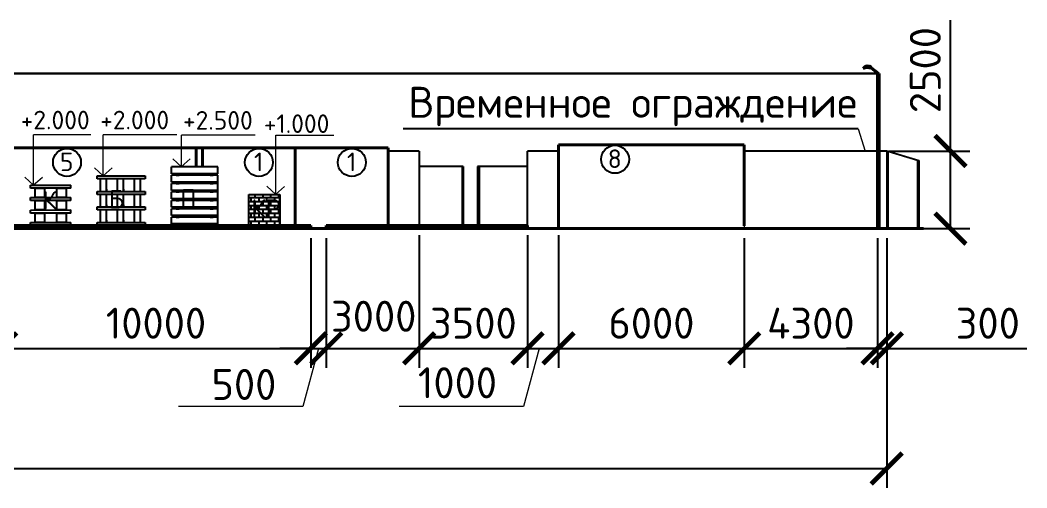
# Model space of a CAD drawing. Header units: millimetres. Extents: x -782 to 10910, y 3841 to 13237.
# Drawn here: x 1758.9 to 1823.9, y 8098.5 to 8128.7 of the extents above; entities that cross this region are included whole.
import ezdxf

# ---------------------------------------------------------------- set-up
doc = ezdxf.new("R2010")
doc.units = ezdxf.units.MM
doc.layers.add('1', color=7, linetype='Continuous')
doc.layers.add('Оbводка', color=1, linetype='Continuous', lineweight=90)
doc.styles.add('2.5', font='isocpeur.ttf', dxfattribs={"height": 2})
doc.styles.add('Isocpeur', font='isocpeur.ttf')
doc.dimstyles.new('М500 стройгенп', dxfattribs={"dimtxt": 2, "dimasz": 2, "dimexe": 1.25, "dimexo": 0.625, "dimtad": 1, "dimlfac": 500, "dimtxsty": '2.5', "dimblk": 'ARCHTICK', "dimcen": 2.5, "dimadec": 0, "dimazin": 0, "dimtfac": 1, "dimtmove": 0, "dimatfit": 3, "dimfxl": 1, "dimarcsym": 0})

# ---------------------------------------------------------------- blocks, each defined once
blk = doc.blocks.new('_ArchTick')
at = {"color": 0, "linetype": 'ByBlock', "const_width": 0.15}
blk.add_lwpolyline([(-0.5, -0.5), (0.5, 0.5)], dxfattribs=at)
blk = doc.blocks.new('*D791')
at = {"color": 0, "lineweight": -2, "transparency": 16777216}
for p, q in [((1757.689, 8114.599), (1757.689, 8106.241)), ((1777.689, 8114.599), (1777.689, 8106.241)), ((1757.689, 8107.491), (1777.689, 8107.491))]:
    blk.add_line(p, q, dxfattribs=at)
at = {"layer": 'Defpoints', "color": 0, "lineweight": -3, "transparency": 16777216}
for p in [(1757.689, 8115.224), (1777.689, 8115.224), (1777.689, 8107.491)]:
    blk.add_point(p, dxfattribs=at)
at = {"color": 0, "lineweight": -2, "transparency": 16777216, "xscale": 2, "yscale": 2, "zscale": 2, "rotation": 180}
blk.add_blockref('_ArchTick', (1757.689, 8107.491), dxfattribs=at)
at = {"color": 0, "lineweight": -2, "transparency": 16777216, "xscale": 2, "yscale": 2, "zscale": 2}
blk.add_blockref('_ArchTick', (1777.689, 8107.491), dxfattribs=at)
at = {"color": 0, "lineweight": 20, "transparency": 16777216, "insert": (1767.689, 8109.116), "char_height": 2, "attachment_point": 5, "style": '2.5'}
blk.add_mtext('10000', dxfattribs=at)
blk = doc.blocks.new('*D792')
at = {"color": 0, "lineweight": -2, "transparency": 16777216}
for p, q in [((1777.689, 8114.599), (1777.689, 8106.241)), ((1778.689, 8114.599), (1778.689, 8106.241)), ((1777.689, 8107.491), (1775.689, 8107.491)), ((1777.689, 8107.491), (1778.689, 8107.491)), ((1778.689, 8107.491), (1780.689, 8107.491))]:
    blk.add_line(p, q, dxfattribs=at)
at = {"layer": 'Defpoints', "color": 0, "lineweight": -3, "transparency": 16777216}
for p in [(1777.689, 8115.224), (1778.689, 8115.224), (1778.689, 8107.491)]:
    blk.add_point(p, dxfattribs=at)
at = {"color": 0, "lineweight": -2, "transparency": 16777216, "xscale": 2, "yscale": 2, "zscale": 2}
blk.add_blockref('_ArchTick', (1777.689, 8107.491), dxfattribs=at)
at = {"color": 0, "lineweight": -2, "transparency": 16777216, "xscale": 2, "yscale": 2, "zscale": 2, "rotation": 180}
blk.add_blockref('_ArchTick', (1778.689, 8107.491), dxfattribs=at)
at = {"color": 0, "lineweight": 20, "transparency": 16777216, "insert": (1773.367, 8105.162), "char_height": 2, "attachment_point": 5, "style": '2.5'}
blk.add_mtext('500', dxfattribs=at)
blk = doc.blocks.new('*D793')
at = {"color": 0, "lineweight": -2, "transparency": 16777216}
for p, q in [((1778.689, 8114.599), (1778.689, 8106.241)), ((1784.689, 8114.799), (1784.689, 8106.241)), ((1778.689, 8107.491), (1784.689, 8107.491))]:
    blk.add_line(p, q, dxfattribs=at)
at = {"layer": 'Defpoints', "color": 0, "lineweight": -3, "transparency": 16777216}
for p in [(1778.689, 8115.224), (1784.689, 8115.424), (1784.689, 8107.491)]:
    blk.add_point(p, dxfattribs=at)
at = {"color": 0, "lineweight": -2, "transparency": 16777216, "xscale": 2, "yscale": 2, "zscale": 2, "rotation": 180}
blk.add_blockref('_ArchTick', (1778.689, 8107.491), dxfattribs=at)
at = {"color": 0, "lineweight": -2, "transparency": 16777216, "xscale": 2, "yscale": 2, "zscale": 2}
blk.add_blockref('_ArchTick', (1784.689, 8107.491), dxfattribs=at)
at = {"color": 0, "lineweight": 20, "transparency": 16777216, "insert": (1781.752, 8109.565), "char_height": 2, "attachment_point": 5, "style": '2.5'}
blk.add_mtext('3000', dxfattribs=at)
blk = doc.blocks.new('*D794')
at = {"color": 0, "lineweight": -2, "transparency": 16777216}
for p, q in [((1784.689, 8114.799), (1784.689, 8106.241)), ((1791.689, 8114.799), (1791.689, 8106.241)), ((1784.689, 8107.491), (1791.689, 8107.491))]:
    blk.add_line(p, q, dxfattribs=at)
at = {"layer": 'Defpoints', "color": 0, "lineweight": -3, "transparency": 16777216}
for p in [(1784.689, 8115.424), (1791.689, 8115.424), (1791.689, 8107.491)]:
    blk.add_point(p, dxfattribs=at)
at = {"color": 0, "lineweight": -2, "transparency": 16777216, "xscale": 2, "yscale": 2, "zscale": 2, "rotation": 180}
blk.add_blockref('_ArchTick', (1784.689, 8107.491), dxfattribs=at)
at = {"color": 0, "lineweight": -2, "transparency": 16777216, "xscale": 2, "yscale": 2, "zscale": 2}
blk.add_blockref('_ArchTick', (1791.689, 8107.491), dxfattribs=at)
at = {"color": 0, "lineweight": 20, "transparency": 16777216, "insert": (1788.189, 8109.116), "char_height": 2, "attachment_point": 5, "style": '2.5'}
blk.add_mtext('3500', dxfattribs=at)
blk = doc.blocks.new('*D795')
at = {"color": 0, "lineweight": -2, "transparency": 16777216}
for p, q in [((1791.689, 8114.799), (1791.689, 8106.241)), ((1793.689, 8114.799), (1793.689, 8106.241)), ((1791.689, 8107.491), (1793.689, 8107.491))]:
    blk.add_line(p, q, dxfattribs=at)
at = {"layer": 'Defpoints', "color": 0, "lineweight": -3, "transparency": 16777216}
for p in [(1791.689, 8115.424), (1793.689, 8115.424), (1793.689, 8107.491)]:
    blk.add_point(p, dxfattribs=at)
at = {"color": 0, "lineweight": -2, "transparency": 16777216, "xscale": 2, "yscale": 2, "zscale": 2, "rotation": 180}
blk.add_blockref('_ArchTick', (1791.689, 8107.491), dxfattribs=at)
at = {"color": 0, "lineweight": -2, "transparency": 16777216, "xscale": 2, "yscale": 2, "zscale": 2}
blk.add_blockref('_ArchTick', (1793.689, 8107.491), dxfattribs=at)
at = {"color": 0, "lineweight": 20, "transparency": 16777216, "insert": (1787.163, 8105.27), "char_height": 2, "attachment_point": 5, "style": '2.5'}
blk.add_mtext('1000', dxfattribs=at)
blk = doc.blocks.new('*D796')
at = {"color": 0, "lineweight": -2, "transparency": 16777216}
for p, q in [((1793.689, 8114.599), (1793.689, 8106.241)), ((1805.689, 8114.599), (1805.689, 8106.241)), ((1793.689, 8107.491), (1805.689, 8107.491))]:
    blk.add_line(p, q, dxfattribs=at)
at = {"layer": 'Defpoints', "color": 0, "lineweight": -3, "transparency": 16777216}
for p in [(1793.689, 8115.224), (1805.689, 8115.224), (1805.689, 8107.491)]:
    blk.add_point(p, dxfattribs=at)
at = {"color": 0, "lineweight": -2, "transparency": 16777216, "xscale": 2, "yscale": 2, "zscale": 2, "rotation": 180}
blk.add_blockref('_ArchTick', (1793.689, 8107.491), dxfattribs=at)
at = {"color": 0, "lineweight": -2, "transparency": 16777216, "xscale": 2, "yscale": 2, "zscale": 2}
blk.add_blockref('_ArchTick', (1805.689, 8107.491), dxfattribs=at)
at = {"color": 0, "lineweight": 20, "transparency": 16777216, "insert": (1799.689, 8109.116), "char_height": 2, "attachment_point": 5, "style": '2.5'}
blk.add_mtext('6000', dxfattribs=at)
blk = doc.blocks.new('*D797')
at = {"color": 0, "lineweight": -2, "transparency": 16777216}
for p, q in [((1805.689, 8114.599), (1805.689, 8106.241)), ((1814.289, 8114.599), (1814.289, 8106.241)), ((1805.689, 8107.491), (1814.289, 8107.491))]:
    blk.add_line(p, q, dxfattribs=at)
at = {"layer": 'Defpoints', "color": 0, "lineweight": -3, "transparency": 16777216}
for p in [(1805.689, 8115.224), (1814.289, 8115.224), (1814.289, 8107.491)]:
    blk.add_point(p, dxfattribs=at)
at = {"color": 0, "lineweight": -2, "transparency": 16777216, "xscale": 2, "yscale": 2, "zscale": 2, "rotation": 180}
blk.add_blockref('_ArchTick', (1805.689, 8107.491), dxfattribs=at)
at = {"color": 0, "lineweight": -2, "transparency": 16777216, "xscale": 2, "yscale": 2, "zscale": 2}
blk.add_blockref('_ArchTick', (1814.289, 8107.491), dxfattribs=at)
at = {"color": 0, "lineweight": 20, "transparency": 16777216, "insert": (1809.989, 8109.116), "char_height": 2, "attachment_point": 5, "style": '2.5'}
blk.add_mtext('4300', dxfattribs=at)
blk = doc.blocks.new('*D772')
at = {"color": 0, "lineweight": -2, "transparency": 16777216}
for p, q in [((1814.289, 8114.599), (1814.289, 8106.241)), ((1814.889, 8114.599), (1814.889, 8106.241)), ((1814.289, 8107.491), (1812.289, 8107.491)), ((1814.289, 8107.491), (1814.889, 8107.491)), ((1814.889, 8107.491), (1823.939, 8107.491))]:
    blk.add_line(p, q, dxfattribs=at)
at = {"layer": 'Defpoints', "color": 0, "lineweight": -3, "transparency": 16777216}
for p in [(1814.289, 8115.224), (1814.889, 8115.224), (1814.889, 8107.491)]:
    blk.add_point(p, dxfattribs=at)
at = {"color": 0, "lineweight": -2, "transparency": 16777216, "xscale": 2, "yscale": 2, "zscale": 2}
blk.add_blockref('_ArchTick', (1814.289, 8107.491), dxfattribs=at)
at = {"color": 0, "lineweight": -2, "transparency": 16777216, "xscale": 2, "yscale": 2, "zscale": 2, "rotation": 180}
blk.add_blockref('_ArchTick', (1814.889, 8107.491), dxfattribs=at)
at = {"color": 0, "lineweight": 20, "transparency": 16777216, "insert": (1821.414, 8109.116), "char_height": 2, "attachment_point": 5, "style": '2.5'}
blk.add_mtext('300', dxfattribs=at)
blk = doc.blocks.new('*D773')
at = {"color": 0, "lineweight": -2, "transparency": 16777216}
for p, q in [((1546.369, 8114.599), (1546.369, 8098.489)), ((1814.889, 8114.599), (1814.889, 8098.489)), ((1546.369, 8099.739), (1814.889, 8099.739))]:
    blk.add_line(p, q, dxfattribs=at)
at = {"layer": 'Defpoints', "color": 0, "lineweight": -3, "transparency": 16777216}
for p in [(1546.369, 8115.224), (1814.889, 8115.224), (1814.889, 8099.739)]:
    blk.add_point(p, dxfattribs=at)
at = {"color": 0, "lineweight": -2, "transparency": 16777216, "xscale": 2, "yscale": 2, "zscale": 2, "rotation": 180}
blk.add_blockref('_ArchTick', (1546.369, 8099.739), dxfattribs=at)
at = {"color": 0, "lineweight": -2, "transparency": 16777216, "xscale": 2, "yscale": 2, "zscale": 2}
blk.add_blockref('_ArchTick', (1814.889, 8099.739), dxfattribs=at)
at = {"color": 0, "lineweight": 20, "transparency": 16777216, "insert": (1679.629, 8101.364), "char_height": 2, "attachment_point": 5, "style": '2.5'}
blk.add_mtext('136000', dxfattribs=at)
blk = doc.blocks.new('*D799')
at = {"color": 0, "lineweight": -2, "transparency": 16777216}
for p, q in [((1819.005, 8120.224), (1819.005, 8128.674)), ((1815.014, 8120.224), (1820.255, 8120.224)), ((1819.005, 8115.224), (1819.005, 8120.224)), ((1815.014, 8115.224), (1820.255, 8115.224))]:
    blk.add_line(p, q, dxfattribs=at)
at = {"layer": 'Defpoints', "color": 0, "lineweight": -3, "transparency": 16777216}
for p in [(1814.389, 8120.224), (1814.389, 8115.224), (1819.005, 8115.224)]:
    blk.add_point(p, dxfattribs=at)
at = {"color": 0, "lineweight": -2, "transparency": 16777216, "xscale": 2, "yscale": 2, "zscale": 2}
for p, rotation in [((1819.005, 8120.224), 90), ((1819.005, 8115.224), 270)]:
    blk.add_blockref('_ArchTick', p, dxfattribs=dict(at, rotation=rotation))
at = {"color": 0, "lineweight": 20, "transparency": 16777216, "insert": (1817.38, 8125.449), "char_height": 2, "attachment_point": 5, "rotation": 90, "style": '2.5'}
blk.add_mtext('2500', dxfattribs=at)

msp = doc.modelspace()

# ---------------------------------------------------------------- hatches: boundary and pattern name
at = {"lineweight": 25, "ltscale": 0.5}
h = msp.add_hatch(dxfattribs=at)
h.set_pattern_fill('BRICK', color=256, scale=0.04)
h.set_pattern_definition([(0, (-665.31846, 5259.22093), (0, 0.254), []), (90, (-665.31846, 5259.22093), (-0.508, 3e-17), [0.254, -0.254]), (90, (-665.06446, 5259.22093), (-0.508, 3e-17), [-0.254, 0.254])])
h.paths.add_polyline_path([(1775.689062, 8117.423645), (1773.689062, 8117.423645), (1773.689062, 8115.423645), (1775.689062, 8115.423645)])

# ---------------------------------------------------------------- linework, layer by layer
at = {"color": 0, "linetype": 'Continuous', "lineweight": 40}
for p, q in [((1813.913878, 8125.606658), (1813.884563, 8125.571359)), ((1814.303259, 8125.223645), (1813.888261, 8125.568288)), ((1814.37755, 8125.223645), (1813.913878, 8125.606658)), ((1814.397201, 8125.223645), (1814.272201, 8125.223645))]:
    msp.add_line(p, q, dxfattribs=at)
at = {"lineweight": 25}
for p, q in [((1717.689062, 8125.223645), (1814.303259, 8125.223645)), ((1814.272201, 8125.223645), (1757.272201, 8125.223645)), ((1813.038748, 8121.665374), (1783.659322, 8121.665374)), ((1784.689062, 8120.223645), (1782.689062, 8120.223645)), ((1784.689062, 8120.223645), (1784.689062, 8115.423645)), ((1793.689062, 8120.223645), (1791.689062, 8120.223645)), ((1792.697814, 8120.223645), (1791.689062, 8120.223645)), ((1791.689062, 8115.423645), (1791.689062, 8120.223645)), ((1814.889062, 8120.223645), (1805.689062, 8120.223645)), ((1814.889062, 8120.223645), (1814.889062, 8115.223645)), ((1814.989062, 8115.223645), (1814.989062, 8120.223645)), ((1816.889062, 8115.223645), (1816.889062, 8119.653645)), ((1816.989062, 8115.223645), (1816.989062, 8119.623645)), ((1771.689062, 8119.203645), (1768.689062, 8119.203645)), ((1768.689062, 8118.763645), (1768.689062, 8119.203645)), ((1771.689062, 8118.763645), (1771.689062, 8119.203645)), ((1787.530207, 8119.223645), (1784.689062, 8119.223645)), ((1787.456564, 8119.223645), (1787.456564, 8115.423645)), ((1787.530207, 8119.223645), (1787.530207, 8115.423645)), ((1791.689062, 8119.223645), (1788.458284, 8119.223645)), ((1788.458284, 8119.223645), (1788.458284, 8115.423645)), ((1788.572097, 8119.223645), (1788.572097, 8115.423645)), ((1791.689062, 8115.223645), (1791.689062, 8119.223645)), ((1763.889062, 8118.623645), (1766.989062, 8118.623645)), ((1763.889062, 8118.423645), (1763.889062, 8118.623645)), ((1764.089062, 8118.423645), (1763.889062, 8118.423645)), ((1764.489062, 8118.423645), (1764.089062, 8118.423645)), ((1764.089062, 8118.423645), (1764.089062, 8117.623645)), ((1766.989062, 8118.423645), (1764.089062, 8118.423645)), ((1764.489062, 8117.623645), (1764.489062, 8118.423645)), ((1765.189062, 8118.623645), (1765.589062, 8118.623645)), ((1765.589062, 8118.423645), (1765.189062, 8118.423645)), ((1765.189062, 8118.423645), (1765.189062, 8117.623645)), ((1765.589062, 8117.623645), (1765.589062, 8118.423645)), ((1766.689062, 8118.423645), (1766.289062, 8118.423645)), ((1766.289062, 8118.423645), (1766.289062, 8117.623645)), ((1766.689062, 8117.623645), (1766.689062, 8118.423645)), ((1766.989062, 8118.623645), (1766.989062, 8118.423645)), ((1771.689062, 8118.763645), (1768.689062, 8118.763645)), ((1771.689062, 8118.663645), (1768.689062, 8118.663645)), ((1768.689062, 8118.223645), (1768.689062, 8118.663645)), ((1771.689062, 8118.223645), (1768.689062, 8118.223645)), ((1769.189062, 8118.763645), (1768.989062, 8118.763645)), ((1768.989062, 8118.763645), (1768.989062, 8118.663645)), ((1768.989062, 8118.663645), (1769.189062, 8118.663645)), ((1769.189062, 8118.223645), (1768.989062, 8118.223645)), ((1768.989062, 8118.223645), (1768.989062, 8118.123645)), ((1769.189062, 8118.663645), (1769.189062, 8118.763645)), ((1769.189062, 8118.123645), (1769.189062, 8118.223645)), ((1771.389062, 8118.763645), (1771.189062, 8118.763645)), ((1771.189062, 8118.763645), (1771.189062, 8118.663645)), ((1771.189062, 8118.663645), (1771.389062, 8118.663645)), ((1771.389062, 8118.223645), (1771.189062, 8118.223645)), ((1771.189062, 8118.223645), (1771.189062, 8118.123645)), ((1771.389062, 8118.663645), (1771.389062, 8118.763645)), ((1771.389062, 8118.123645), (1771.389062, 8118.223645)), ((1771.689062, 8118.223645), (1771.689062, 8118.663645)), ((1771.689062, 8115.523645), (1771.689062, 8118.533284)), ((1759.588713, 8118.020611), (1762.189062, 8118.023329)), ((1759.588713, 8117.823956), (1759.588713, 8118.020611)), ((1759.589584, 8117.823643), (1759.588906, 8117.823643)), ((1762.189062, 8117.823643), (1759.589584, 8117.823643)), ((1759.889584, 8117.223643), (1759.889584, 8117.823643)), ((1759.889584, 8117.823643), (1760.489584, 8117.823643)), ((1760.489584, 8117.823643), (1760.489584, 8117.223643)), ((1761.289584, 8117.223643), (1761.289584, 8117.823643)), ((1761.289584, 8117.823643), (1761.889584, 8117.823643)), ((1761.889584, 8117.823643), (1761.889584, 8117.223643)), ((1762.189062, 8117.823643), (1762.189062, 8118.023329)), ((1763.889062, 8117.623645), (1766.989062, 8117.623645)), ((1763.889062, 8117.423645), (1763.889062, 8117.623645)), ((1763.889062, 8117.623645), (1766.989062, 8117.623645)), ((1764.089062, 8117.623645), (1764.489062, 8117.623645)), ((1764.089062, 8117.623645), (1764.489062, 8117.623645)), ((1764.489062, 8117.757436), (1764.489062, 8117.623645)), ((1765.189062, 8117.623645), (1765.589062, 8117.623645)), ((1765.189062, 8117.623645), (1765.589062, 8117.623645)), ((1765.589062, 8117.757436), (1765.589062, 8117.623645)), ((1766.289062, 8117.623645), (1766.689062, 8117.623645)), ((1766.989062, 8117.623645), (1766.989062, 8117.423645)), ((1771.689062, 8118.123645), (1768.689062, 8118.123645)), ((1768.689062, 8117.683645), (1768.689062, 8118.123645)), ((1771.689062, 8117.683645), (1768.689062, 8117.683645)), ((1771.689062, 8117.583645), (1768.689062, 8117.583645)), ((1768.689062, 8117.143645), (1768.689062, 8117.583645)), ((1768.989062, 8118.123645), (1769.189062, 8118.123645)), ((1769.189062, 8117.683645), (1768.989062, 8117.683645)), ((1768.989062, 8117.683645), (1768.989062, 8117.583645)), ((1768.989062, 8117.583645), (1769.189062, 8117.583645)), ((1769.189062, 8117.583645), (1769.189062, 8117.683645)), ((1771.189062, 8118.123645), (1771.389062, 8118.123645)), ((1771.389062, 8117.683645), (1771.189062, 8117.683645)), ((1771.189062, 8117.683645), (1771.189062, 8117.583645)), ((1771.189062, 8117.583645), (1771.389062, 8117.583645)), ((1771.389062, 8117.583645), (1771.389062, 8117.683645)), ((1771.689062, 8117.683645), (1771.689062, 8118.123645)), ((1771.689062, 8117.143645), (1771.689062, 8117.583645)), ((1759.589496, 8117.220644), (1762.189584, 8117.223643)), ((1759.589496, 8117.220612), (1762.189062, 8117.223329)), ((1759.589496, 8117.220612), (1759.589496, 8117.220644)), ((1759.589549, 8117.023957), (1759.589549, 8117.220612)), ((1759.59042, 8117.023644), (1759.589689, 8117.023644)), ((1762.189062, 8117.023644), (1759.59042, 8117.023644)), ((1760.489584, 8117.223643), (1759.889584, 8117.223643)), ((1759.89042, 8116.423644), (1759.89042, 8117.023644)), ((1759.89042, 8117.023644), (1760.49042, 8117.023644)), ((1760.49042, 8117.023644), (1760.49042, 8116.423644)), ((1761.889584, 8117.223643), (1761.289584, 8117.223643)), ((1761.29042, 8116.423644), (1761.29042, 8117.023644)), ((1761.29042, 8117.023644), (1761.89042, 8117.023644)), ((1761.89042, 8117.023644), (1761.89042, 8116.423644)), ((1762.189062, 8117.023644), (1762.189062, 8117.223643)), ((1764.089062, 8117.423645), (1763.889062, 8117.423645)), ((1764.489062, 8117.423645), (1764.089062, 8117.423645)), ((1764.089062, 8117.423645), (1764.089062, 8116.623645)), ((1766.989062, 8117.423645), (1764.089062, 8117.423645)), ((1764.489062, 8116.623645), (1764.489062, 8117.423645)), ((1765.589062, 8117.423645), (1765.189062, 8117.423645)), ((1765.189062, 8117.423645), (1765.189062, 8116.623645)), ((1765.589062, 8116.623645), (1765.589062, 8117.423645)), ((1766.689062, 8117.423645), (1766.289062, 8117.423645)), ((1766.289062, 8117.423645), (1766.289062, 8116.623645)), ((1766.689062, 8116.623645), (1766.689062, 8117.423645)), ((1771.689062, 8117.143645), (1768.689062, 8117.143645)), ((1771.689062, 8117.043645), (1768.689062, 8117.043645)), ((1768.689062, 8116.603645), (1768.689062, 8117.043645)), ((1769.189062, 8117.143645), (1768.989062, 8117.143645)), ((1768.989062, 8117.143645), (1768.989062, 8117.043645)), ((1768.989062, 8117.043645), (1769.189062, 8117.043645)), ((1769.189062, 8117.043645), (1769.189062, 8117.143645)), ((1771.389062, 8117.143645), (1771.189062, 8117.143645)), ((1771.189062, 8117.143645), (1771.189062, 8117.043645)), ((1771.189062, 8117.043645), (1771.389062, 8117.043645)), ((1771.389062, 8117.043645), (1771.389062, 8117.143645)), ((1771.689062, 8116.603645), (1771.689062, 8117.043645)), ((1773.689062, 8115.423645), (1773.689062, 8117.423645)), ((1773.689062, 8117.423645), (1775.689062, 8117.423645)), ((1775.689062, 8117.423645), (1775.689062, 8115.423645)), ((1775.689062, 8115.423645), (1775.689062, 8117.286409)), ((1759.59028, 8116.420645), (1762.19042, 8116.423644)), ((1759.59028, 8116.420613), (1762.189062, 8116.423329)), ((1759.59028, 8116.420613), (1759.59028, 8116.420645)), ((1759.590385, 8116.223958), (1759.590385, 8116.420613)), ((1759.591256, 8116.223645), (1759.590473, 8116.223645)), ((1762.189062, 8116.223645), (1759.591256, 8116.223645)), ((1760.49042, 8116.423644), (1759.89042, 8116.423644)), ((1759.891256, 8115.623645), (1759.891256, 8116.223645)), ((1759.891256, 8116.223645), (1760.491256, 8116.223645)), ((1760.491256, 8116.223645), (1760.491256, 8115.623645)), ((1761.89042, 8116.423644), (1761.29042, 8116.423644)), ((1761.291256, 8115.623645), (1761.291256, 8116.223645)), ((1761.291256, 8116.223645), (1761.891256, 8116.223645)), ((1761.891256, 8116.223645), (1761.891256, 8115.623645)), ((1762.189062, 8116.223645), (1762.189062, 8116.423642)), ((1763.889062, 8116.623645), (1766.989062, 8116.623645)), ((1763.889062, 8116.423645), (1763.889062, 8116.623645)), ((1763.889062, 8116.623645), (1766.989062, 8116.623645)), ((1764.089062, 8116.423645), (1763.889062, 8116.423645)), ((1764.089062, 8116.623645), (1764.489062, 8116.623645)), ((1764.089062, 8116.623645), (1764.489062, 8116.623645)), ((1764.489062, 8116.423645), (1764.089062, 8116.423645)), ((1764.089062, 8116.423645), (1764.089062, 8115.623645)), ((1766.989062, 8116.423645), (1764.089062, 8116.423645)), ((1764.489062, 8116.757436), (1764.489062, 8116.623645)), ((1764.489062, 8115.623645), (1764.489062, 8116.423645)), ((1765.189062, 8116.623645), (1765.589062, 8116.623645)), ((1765.189062, 8116.623645), (1765.589062, 8116.623645)), ((1765.589062, 8116.423645), (1765.189062, 8116.423645)), ((1765.189062, 8116.423645), (1765.189062, 8115.623645)), ((1765.589062, 8116.757436), (1765.589062, 8116.623645)), ((1765.589062, 8115.623645), (1765.589062, 8116.423645)), ((1766.289062, 8116.623645), (1766.689062, 8116.623645)), ((1766.689062, 8116.423645), (1766.289062, 8116.423645)), ((1766.289062, 8116.423645), (1766.289062, 8115.623645)), ((1766.689062, 8115.623645), (1766.689062, 8116.423645)), ((1766.989062, 8116.623645), (1766.989062, 8116.423645)), ((1771.689062, 8116.603645), (1768.689062, 8116.603645)), ((1771.689062, 8116.503645), (1768.689062, 8116.503645)), ((1768.689062, 8116.063645), (1768.689062, 8116.503645)), ((1769.189062, 8116.603645), (1768.989062, 8116.603645)), ((1768.989062, 8116.603645), (1768.989062, 8116.503645)), ((1768.989062, 8116.503645), (1769.189062, 8116.503645)), ((1769.189062, 8116.503645), (1769.189062, 8116.603645)), ((1771.389062, 8116.603645), (1771.189062, 8116.603645)), ((1771.189062, 8116.603645), (1771.189062, 8116.503645)), ((1771.189062, 8116.503645), (1771.389062, 8116.503645)), ((1771.389062, 8116.503645), (1771.389062, 8116.603645)), ((1771.689062, 8116.063645), (1771.689062, 8116.503645)), ((1759.591063, 8115.620646), (1762.191256, 8115.623645)), ((1759.591256, 8115.423645), (1759.591063, 8115.620646)), ((1760.491256, 8115.623645), (1759.891256, 8115.623645)), ((1761.891256, 8115.623645), (1761.291256, 8115.623645)), ((1762.189062, 8115.423645), (1762.189062, 8115.623642)), ((1763.889062, 8115.623645), (1766.989062, 8115.623645)), ((1763.889062, 8115.423645), (1763.889062, 8115.623645)), ((1764.089062, 8115.623645), (1764.489062, 8115.623645)), ((1764.489062, 8115.757436), (1764.489062, 8115.623645)), ((1765.189062, 8115.623645), (1765.589062, 8115.623645)), ((1765.589062, 8115.757436), (1765.589062, 8115.623645)), ((1766.289062, 8115.623645), (1766.689062, 8115.623645)), ((1766.989062, 8115.623645), (1766.989062, 8115.423645)), ((1771.689062, 8116.063645), (1768.689062, 8116.063645)), ((1771.689062, 8115.963645), (1768.689062, 8115.963645)), ((1768.689062, 8115.523645), (1768.689062, 8115.963645)), ((1769.189062, 8116.063645), (1768.989062, 8116.063645)), ((1768.989062, 8116.063645), (1768.989062, 8115.963645)), ((1768.989062, 8115.963645), (1769.189062, 8115.963645)), ((1769.189062, 8115.963645), (1769.189062, 8116.063645)), ((1771.389062, 8116.063645), (1771.189062, 8116.063645)), ((1771.189062, 8116.063645), (1771.189062, 8115.963645)), ((1771.189062, 8115.963645), (1771.389062, 8115.963645)), ((1771.389062, 8115.963645), (1771.389062, 8116.063645)), ((1771.689062, 8115.523645), (1771.689062, 8115.963645)), ((1762.189062, 8115.423645), (1759.591256, 8115.423645)), ((1764.089062, 8115.423645), (1763.889062, 8115.423645)), ((1766.989062, 8115.423645), (1764.089062, 8115.423645)), ((1771.689062, 8115.523645), (1768.689062, 8115.523645)), ((1769.189062, 8115.523645), (1768.989062, 8115.523645)), ((1768.989062, 8115.523645), (1768.989062, 8115.423645)), ((1768.989062, 8115.423645), (1769.189062, 8115.423645)), ((1769.189062, 8115.423645), (1769.189062, 8115.523645)), ((1771.389062, 8115.523645), (1771.189062, 8115.523645)), ((1771.189062, 8115.523645), (1771.189062, 8115.423645)), ((1771.189062, 8115.423645), (1771.389062, 8115.423645)), ((1771.389062, 8115.423645), (1771.389062, 8115.523645)), ((1775.689062, 8115.423645), (1773.689062, 8115.423645))]:
    msp.add_line(p, q, dxfattribs=at)
at = {"lineweight": 40}
for p, q in [((1814.397201, 8125.223645), (1814.272201, 8125.223645)), ((1814.397201, 8125.223645), (1814.272201, 8125.223645)), ((1814.289062, 8125.223645), (1814.289062, 8115.223645)), ((1814.389062, 8115.223645), (1814.389062, 8125.223645)), ((1770.289062, 8120.423645), (1758.289062, 8120.423645)), ((1770.689062, 8120.423645), (1764.689062, 8120.423645)), ((1770.289062, 8119.203645), (1770.289062, 8120.423645)), ((1776.689062, 8120.423645), (1770.689062, 8120.423645)), ((1770.689062, 8120.423645), (1770.689062, 8119.203645)), ((1770.689062, 8119.203645), (1770.689062, 8120.423645)), ((1782.689062, 8120.423645), (1776.689062, 8120.423645)), ((1776.689062, 8120.423645), (1776.689062, 8115.423645)), ((1776.689062, 8115.423645), (1776.689062, 8120.423645)), ((1782.689062, 8115.423645), (1782.689062, 8120.423645)), ((1793.689062, 8115.223645), (1793.689062, 8120.623645)), ((1793.689062, 8120.623645), (1805.689062, 8120.623645)), ((1805.689062, 8120.623645), (1805.689062, 8115.394765)), ((1544.04729, 8115.223645), (1817.264284, 8115.223645)), ((1777.689062, 8115.423645), (1757.689062, 8115.423645)), ((1777.689062, 8115.423645), (1777.689062, 8115.223645)), ((1791.689062, 8115.423645), (1778.689062, 8115.423645)), ((1778.689062, 8115.423645), (1778.689062, 8115.223645)), ((1791.689062, 8115.423645), (1784.689062, 8115.423645)), ((1791.689062, 8115.223645), (1791.689062, 8115.423645))]:
    msp.add_line(p, q, dxfattribs=at)
at = {"lineweight": 20}
for p, q in [((1814.359701, 8125.223645), (1814.309701, 8125.223645)), ((1813.038748, 8121.665374), (1813.501949, 8120.223645)), ((1759.780184, 8118.020811), (1759.780184, 8121.274357)), ((1759.780184, 8118.020811), (1759.780184, 8121.274357)), ((1763.489144, 8121.274357), (1759.780184, 8121.274357)), ((1764.289062, 8118.623645), (1764.289062, 8121.274357)), ((1764.289062, 8118.623645), (1764.289062, 8121.274357)), ((1769.046188, 8121.274357), (1764.289062, 8121.274357)), ((1769.337954, 8119.203645), (1769.337954, 8121.254227)), ((1769.337954, 8119.203645), (1769.337954, 8121.254227)), ((1774.095081, 8121.254227), (1769.337954, 8121.254227)), ((1775.426106, 8117.423645), (1775.426106, 8121.254227)), ((1775.426106, 8121.254227), (1779.184441, 8121.254227)), ((1814.989062, 8120.223645), (1814.889062, 8120.223645)), ((1816.989062, 8119.623645), (1814.989062, 8120.223645)), ((1814.989062, 8120.223645), (1814.989062, 8120.173645)), ((1816.889062, 8119.603645), (1814.989062, 8120.173645)), ((1769.337954, 8119.203645), (1768.768571, 8119.728631)), ((1769.324601, 8119.203821), (1769.907614, 8119.713628)), ((1764.289062, 8118.623645), (1763.719678, 8119.148631)), ((1764.275709, 8118.623821), (1764.858722, 8119.133628)), ((1759.780184, 8118.020811), (1759.210801, 8118.545797)), ((1759.766831, 8118.020987), (1760.349844, 8118.530795)), ((1775.426106, 8117.423645), (1774.856723, 8117.948631)), ((1775.412753, 8117.423821), (1775.995766, 8117.933628)), ((1789.689062, 8115.423645), (1787.689062, 8115.423645)), ((1791.689062, 8115.423645), (1789.689062, 8115.423645)), ((1791.689062, 8115.223645), (1793.689062, 8115.223645)), ((1793.689062, 8115.223645), (1793.689062, 8115.394765)), ((1805.689062, 8115.394765), (1805.689062, 8115.223645)), ((1814.989062, 8115.223645), (1816.989062, 8115.223645)), ((1816.989062, 8115.223645), (1816.889062, 8115.223645)), ((1778.187406, 8107.490868), (1777.182596, 8103.740868)), ((1792.439062, 8107.490868), (1791.434252, 8103.740868)), ((1777.182596, 8103.740868), (1769.141874, 8103.740868)), ((1791.434252, 8103.740868), (1783.393529, 8103.740868))]:
    msp.add_line(p, q, dxfattribs=at)
at = {"color": 0, "linetype": 'Continuous', "lineweight": 40}
for centre, radius, start, end in [((1813.662301, 8125.374428), 0.342361, 42.72998394, 147.56374367), ((1813.646444, 8124.892718), 0.719204, 70.66522234, 112.31594504)]:
    msp.add_arc(centre, radius, start, end, dxfattribs=at)
at = {"layer": 'Оbводка', "color": 0, "lineweight": -2}
for centre in [(1761.941534, 8119.492816), (1774.341534, 8119.492816), (1780.341534, 8119.492816), (1797.341534, 8119.692816)]:
    msp.add_circle(centre, 0.902538, dxfattribs=at)

# ---------------------------------------------------------------- texts
at = {"lineweight": 25, "insert": (1783.98634, 8124.371331), "char_height": 2, "attachment_point": 1, "style": 'Isocpeur'}
msp.add_mtext_dynamic_manual_height_columns('Временное ограждение', width=33.70747748, gutter_width=12.5, heights=[0], dxfattribs=at)
at = {"lineweight": 40, "char_height": 1.199998, "width": 15.99997333, "attachment_point": 5, "style": 'Isocpeur'}
for s, insert in [('+2.000', (1761.179413, 8122.227444)), ('+2.000', (1766.313126, 8122.227444)), ('+2.500', (1771.686973, 8122.207314)), ('+1.000', (1776.770893, 8121.992913)), ('5', (1761.922916, 8119.529143)), ('1', (1774.322916, 8119.529143)), ('1', (1780.322916, 8119.529143)), ('8', (1797.322916, 8119.729143))]:
    msp.add_mtext(s, dxfattribs=dict(at, insert=insert))
at = {"layer": '1', "lineweight": 25, "char_height": 1.199998, "width": 335.51997649, "attachment_point": 1, "style": 'Isocpeur'}
for s, insert in [('К', (1760.355475, 8117.646238)), ('Б', (1764.647438, 8117.719057)), ('П', (1769.247438, 8117.759057)), ('КР', (1773.847438, 8117.119057))]:
    msp.add_mtext(s, dxfattribs=dict(at, insert=insert))

# ---------------------------------------------------------------- dimensions: what is measured, and where the dimension line sits
at = {"lineweight": 20}
dim = msp.add_linear_dim(base=(1819.004718, 8115.223645), p1=(1814.389062, 8120.223645), p2=(1814.389062, 8115.223645), angle=90, dimstyle='М500 стройгенп', dxfattribs=at)
dim.commit()
dim.dimension.update_dxf_attribs({"geometry": '*D799', "text_midpoint": (1819.004718, 8125.448645), "dimtype": 160})
dim = msp.add_linear_dim(base=(1814.889062, 8099.739326), p1=(1546.369062, 8115.223645), p2=(1814.889062, 8115.223645), text='136000', dimstyle='М500 стройгенп', dxfattribs=at)
dim.commit()
dim.dimension.update_dxf_attribs({"geometry": '*D773', "text_midpoint": (1679.629062, 8099.739326), "dimtype": 160})
for base, p1, p2, picture, middle in [((1777.689062, 8107.490868), (1757.689062, 8115.223645), (1777.689062, 8115.223645), '*D791', (1767.689062, 8109.115868)), ((1791.689062, 8107.490868), (1784.689062, 8115.423645), (1791.689062, 8115.423645), '*D794', (1788.189062, 8109.115868)), ((1805.689062, 8107.490868), (1793.689062, 8115.223645), (1805.689062, 8115.223645), '*D796', (1799.689062, 8109.115868)), ((1814.289062, 8107.490868), (1805.689062, 8115.223645), (1814.289062, 8115.223645), '*D797', (1809.989062, 8109.115868)), ((1814.889062, 8107.490868), (1814.289062, 8115.223645), (1814.889062, 8115.223645), '*D772', (1821.414062, 8109.115868))]:
    dim = msp.add_linear_dim(base=base, p1=p1, p2=p2, dimstyle='М500 стройгенп', dxfattribs=at)
    dim.commit()
    dim.dimension.update_dxf_attribs({"geometry": picture, "text_midpoint": middle})
for base, p1, p2, picture, middle in [((1778.689062, 8107.490868), (1777.689062, 8115.223645), (1778.689062, 8115.223645), '*D792', (1773.367247, 8105.162228)), ((1784.689062, 8107.490868), (1778.689062, 8115.223645), (1784.689062, 8115.423645), '*D793', (1781.75174, 8109.564803)), ((1793.689062, 8107.490868), (1791.689062, 8115.423645), (1793.689062, 8115.423645), '*D795', (1787.163291, 8105.270097))]:
    dim = msp.add_linear_dim(base=base, p1=p1, p2=p2, dimstyle='М500 стройгенп', override={"dimtmove": 2}, dxfattribs=at)
    dim.commit()
    dim.dimension.update_dxf_attribs({"geometry": picture, "text_midpoint": middle, "dimtype": 160})

doc.saveas('drawing.dxf')
